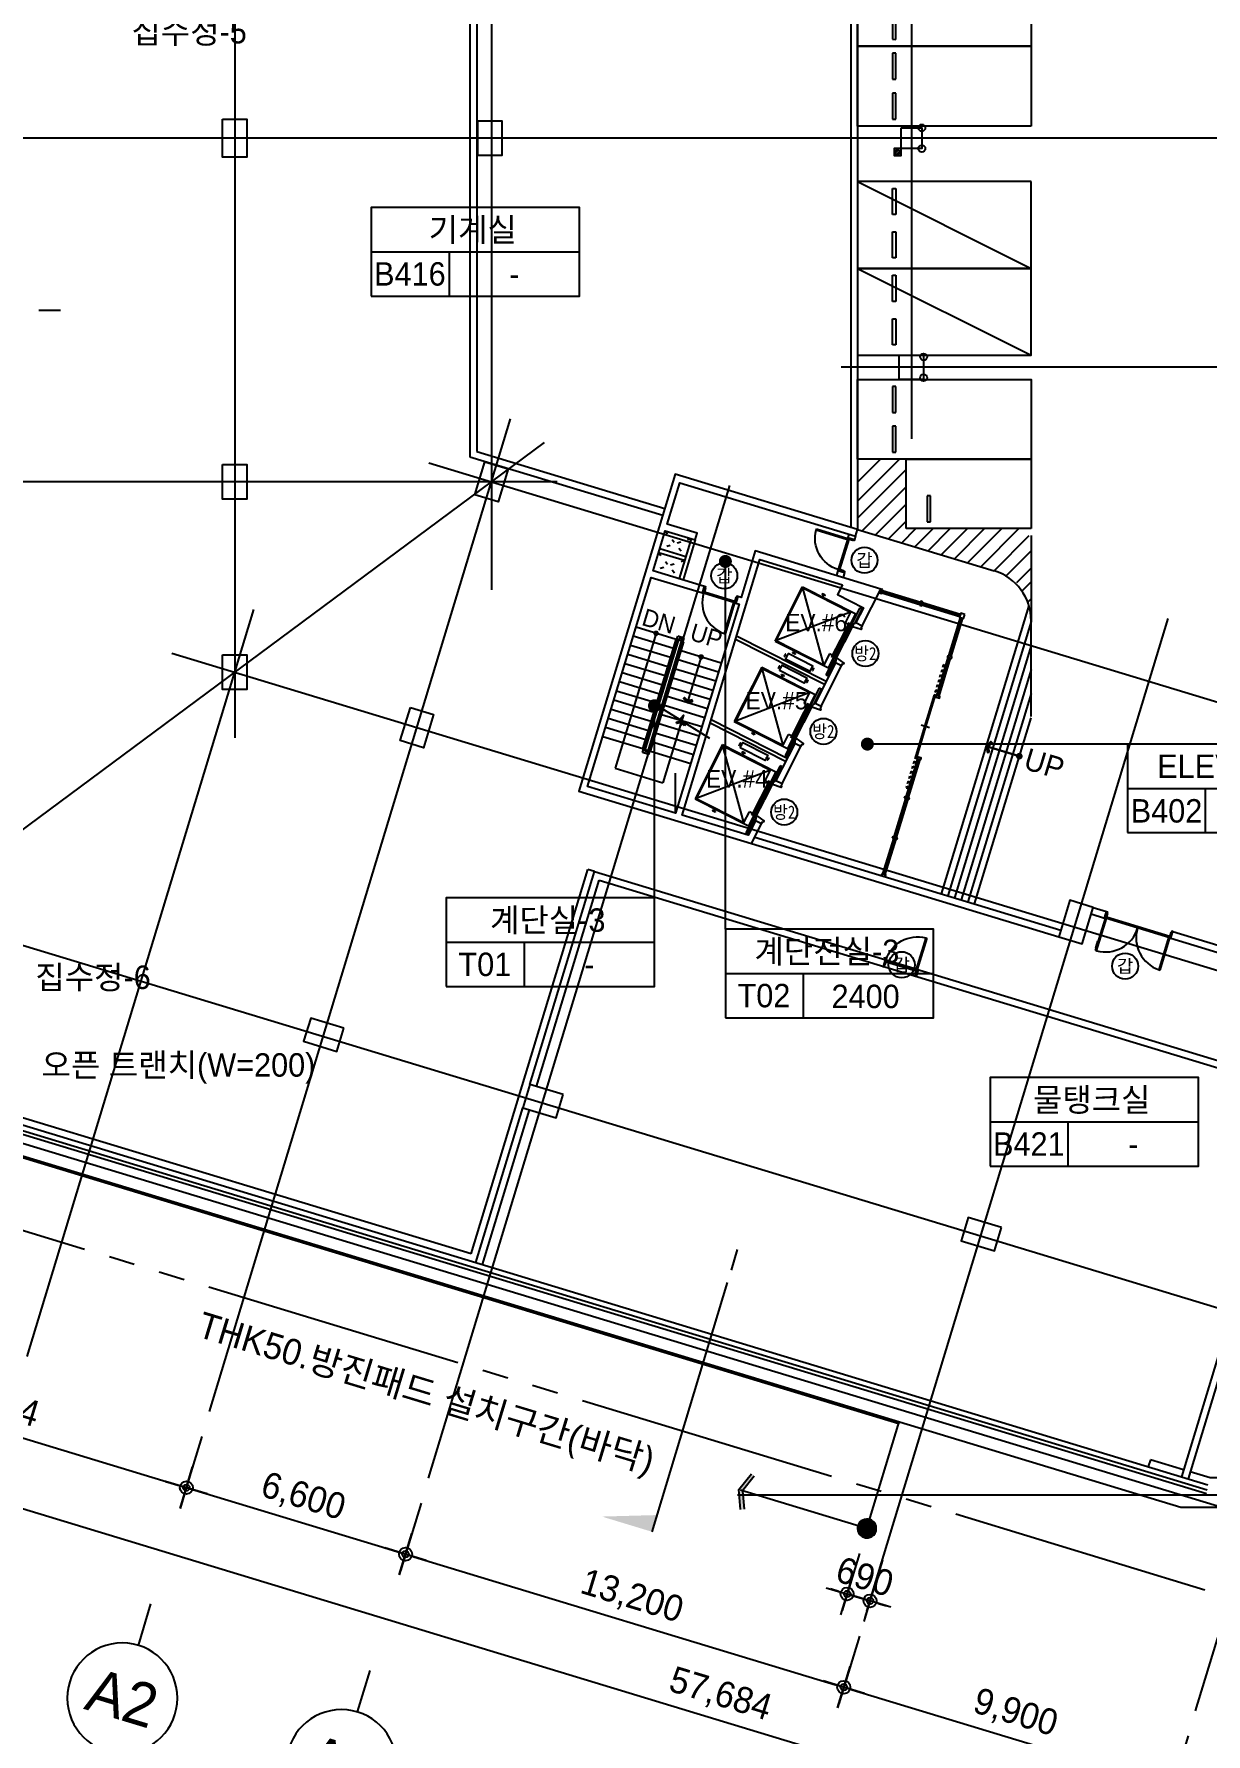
# Model space of a CAD drawing. Header units: metres. Extents: x 630750 to 860239, y 578133 to 726633.
# Drawn here: x 683019 to 716793, y 603428 to 652414 of the extents above; entities that cross this region are included whole.
import ezdxf
from ezdxf.enums import TextEntityAlignment as Align

# ---------------------------------------------------------------- set-up
doc = ezdxf.new("R2010")
doc.units = ezdxf.units.M
doc.header["$LTSCALE"] = 300
for name, pattern in [('H2', [0.5, 0.25, -0.25]), ('HIDDEN', [2, 1, -1]), ('HIDDEN-1', [1.4, 0.35, -0.7, 0.35]), ('SITE$0$ACAD$0$DASHED', [19.05, 12.7, -6.35]), ('SITE$0$PROPERTY', [37.5, 25, -2.5, 2.5, -2.5, 2.5, -2.5])]:
    doc.linetypes.add(name, pattern=pattern)
doc.layers.get('Defpoints').update_dxf_attribs({"color": 8})
for name, color, linetype in [('A-CEN-1', 1, 'Continuous'), ('A-CON', 2, 'Continuous'), ('A-DIM', 7, 'Continuous'), ('A-DOR', 4, 'Continuous'), ('A-ELE-4', 4, 'Continuous'), ('A-ELE-7', 7, 'Continuous'), ('A-ELE-9', 9, 'Continuous'), ('A-ELEV-FIXT', 5, 'Continuous'), ('A-ETC-1', 7, 'Continuous'), ('A-GRID-DIMS', 14, 'Continuous'), ('A-HAT-1', 9, 'Continuous'), ('A-HAT-2', 8, 'Continuous'), ('A-ROM', 7, 'Continuous'), ('A-STAIR', 4, 'Continuous'), ('A-SYM1', 7, 'Continuous'), ('A-TRENCH', 4, 'Continuous'), ('A-TXT', 3, 'Continuous'), ('A-TXT-S', 3, 'Continuous'), ('A-WAL-BLK', 3, 'Continuous'), ('A-WAL-DW', 7, 'Continuous'), ('A-WALL-CONC', 2, 'Continuous'), ('A-WIN-GLASS', 4, 'Continuous'), ('A-코너가드', 7, 'Continuous'), ('DIM', 7, 'Continuous'), ('DOR', 4, 'Continuous'), ('PAK', 8, 'Continuous'), ('PARK-SOL', 251, 'Continuous'), ('SITE$0$C-PROP', 72, 'SITE$0$ACAD$0$DASHED'), ('SYM', 7, 'Continuous'), ('블럭', 7, 'Continuous'), ('주차장배수', 3, 'Continuous')]:
    doc.layers.add(name, color=color, linetype=linetype)
doc.styles.add('TEXT', font='')
doc.styles.add('TEXT(돋음)', font='')
doc.styles.add('돋움', font='')
doc.styles.get('TEXT').set_extended_font_data('DotumChe')
doc.styles.get('TEXT(돋음)').set_extended_font_data('Dotum')
doc.styles.get('돋움').set_extended_font_data('Dotum')
doc.dimstyles.new('DIM250', dxfattribs={"dimscale": 250, "dimtxt": 3, "dimasz": 1, "dimexe": 2, "dimexo": 3, "dimgap": 1, "dimtad": 1, "dimdec": 0, "dimzin": 0, "dimdsep": 46, "dimlunit": 6, "dimtxsty": 'TEXT(돋음)', "dimblk": 'Z_DOT', "dimcen": 2.5, "dimdle": 2, "dimclrd": 256, "dimclre": 256, "dimclrt": 3, "dimadec": 0, "dimazin": 0, "dimtfac": 1, "dimtdec": 0, "dimtix": 1, "dimtmove": 2, "dimatfit": 3, "dimldrblk": 'Z_DOT', "dimfxl": 1, "dimtolj": 1, "dimtzin": 0, "dimarcsym": 0})

# ---------------------------------------------------------------- blocks, each defined once
blk = doc.blocks.new('351')
at = {"ltscale": 5}
for points in [[(1383106, 4240352), (1378268, 4241613), (1378848, 4243839), (1383686, 4242578), (1383106, 4240352)], [(1379765, 4243393), (1379576, 4242667)], [(1379673, 4242642), (1379862, 4243368)], [(1379862, 4243368), (1379765, 4243393)], [(1379862, 4243368), (1379765, 4243393)], [(1379576, 4242667), (1379673, 4242642)], [(1379475, 4242280), (1379286, 4241555)], [(1379383, 4241529), (1379572, 4242255)], [(1379572, 4242255), (1379475, 4242280)], [(1379286, 4241555), (1379383, 4241529)]]:
    blk.add_lwpolyline(points, dxfattribs=at)
for points in [[(1379765, 4243393), (1379576, 4242667)], [(1379673, 4242642), (1379862, 4243368)], [(1379576, 4242667), (1379673, 4242642)], [(1379475, 4242280), (1379286, 4241555)], [(1379383, 4241529), (1379572, 4242255)], [(1379572, 4242255), (1379475, 4242280)], [(1379286, 4241555), (1379383, 4241529)]]:
    blk.add_lwpolyline(points)
blk = doc.blocks.new('sym-rom')
at = {"color": 0, "linetype": 'ByBlock'}
for p, q in [((0, 5.1), (24, 5.1)), ((9, 0), (9, 5.1))]:
    blk.add_line(p, q, dxfattribs=at)
blk.add_lwpolyline([(0, 0), (24, 0), (24, 10.2), (0, 10.2)], close=True, dxfattribs=at)
blk = doc.blocks.new('D-10-18-A')
at = {"layer": 'A-DOR'}
for p, q in [((76691, 411255), (76691, 410315)), ((76721, 411255), (76691, 411255)), ((76721, 411255), (76721, 410315)), ((76691, 410315), (76721, 410315))]:
    blk.add_line(p, q, dxfattribs=at)
for points in [[(76661, 410315), (76661, 410115), (76691, 410115), (76691, 410160), (76706, 410160), (76706, 410270), (76691, 410270), (76691, 410315)], [(77661, 410315), (77661, 410115), (77631, 410115), (77631, 410160), (77616, 410160), (77616, 410270), (77631, 410270), (77631, 410315)]]:
    blk.add_lwpolyline(points, close=True, dxfattribs=at)
blk.add_arc((76691, 410315), 940, 0, 88.1729, dxfattribs=at)
at = {"layer": 'DOR', "color": 9}
for points in [[(76691, 410315), (77631, 410315)], [(77616, 410270), (76706, 410270)]]:
    blk.add_lwpolyline(points, dxfattribs=at)
blk = doc.blocks.new('park_small')
at = {"layer": 'PAK', "ltscale": 5}
for p, q in [((107431, -323693), (109347, -323120)), ((109347, -323120), (110378, -326569)), ((108462, -327142), (107431, -323693)), ((110378, -326569), (108462, -327142))]:
    blk.add_line(p, q, dxfattribs=at)
at = {"layer": 'PAK'}
for points in [[(108513, -323996), (107794, -324211)], [(107794, -324211), (107823, -324307)], [(107823, -324307), (108541, -324092)], [(108541, -324092), (108513, -323996)]]:
    blk.add_lwpolyline(points, dxfattribs=at)
at = {"layer": 'PAK', "ltscale": 5}
for points in [[(108513, -323996), (107794, -324211)], [(107794, -324211), (107823, -324307)], [(107823, -324307), (108541, -324092)], [(108541, -324092), (108513, -323996)]]:
    blk.add_lwpolyline(points, dxfattribs=at)
blk = doc.blocks.new('d-10-20')
at = {"layer": 'A-DOR'}
for p, q in [((72141, 450758), (72141, 449818)), ((72171, 450758), (72141, 450758)), ((72171, 450758), (72171, 449818)), ((72141, 449818), (72171, 449818))]:
    blk.add_line(p, q, dxfattribs=at)
for points in [[(72111, 449818), (72111, 449618), (72141, 449618), (72141, 449663), (72156, 449663), (72156, 449773), (72141, 449773), (72141, 449818)], [(73111, 449818), (73111, 449618), (73081, 449618), (73081, 449663), (73066, 449663), (73066, 449773), (73081, 449773), (73081, 449818)]]:
    blk.add_lwpolyline(points, close=True, dxfattribs=at)
blk.add_arc((72141, 449818), 940, 0, 88.1729, dxfattribs=at)
at = {"layer": 'DOR', "color": 9}
for points in [[(72141, 449818), (73081, 449818)], [(73066, 449773), (72156, 449773)]]:
    blk.add_lwpolyline(points, dxfattribs=at)
blk = doc.blocks.new('elev')
at = {"layer": 'A-ELEV-FIXT'}
for p, q in [((1329627, 417865), (1330136, 419540)), ((1329659, 417882), (1330152, 419509)), ((1330136, 419540), (1331783, 419040)), ((1330152, 419509), (1331626, 419062)), ((1330733, 419433), (1330735, 419439)), ((1330766, 419418), (1330734, 419430)), ((1330820, 419413), (1330735, 419439)), ((1330752, 419370), (1330761, 419400)), ((1330752, 419369), (1330752, 419370)), ((1330766, 419365), (1330752, 419369)), ((1330761, 419400), (1330765, 419402)), ((1330765, 419402), (1330768, 419414)), ((1330766, 419418), (1330768, 419414)), ((1330766, 419365), (1330767, 419365)), ((1330767, 419365), (1330776, 419395)), ((1330774, 419399), (1330778, 419411)), ((1330776, 419395), (1330774, 419399)), ((1330782, 419413), (1330778, 419411)), ((1330815, 419406), (1330782, 419413)), ((1330818, 419408), (1330820, 419413)), ((1331243, 417156), (1331873, 419232)), ((1331275, 417366), (1331783, 419040)), ((1331626, 419062), (1331524, 418727)), ((1331931, 419215), (1331787, 418741)), ((1331931, 419215), (1331873, 419232)), ((1331478, 418219), (1331635, 418736)), ((1331508, 418210), (1331665, 418727)), ((1331617, 418699), (1331524, 418727)), ((1331722, 418710), (1331565, 418193)), ((1331760, 418698), (1331603, 418181)), ((1331617, 418699), (1331635, 418758)), ((1331665, 418727), (1331635, 418736)), ((1331722, 418710), (1331760, 418698)), ((1329627, 417865), (1331275, 417366)), ((1329659, 417882), (1331132, 417435)), ((1331321, 417702), (1331478, 418218)), ((1331351, 417693), (1331508, 418209)), ((1331408, 417676), (1331565, 418192)), ((1331446, 417664), (1331603, 418180)), ((1331565, 418193), (1331603, 418181)), ((1331565, 418192), (1331603, 418180)), ((1329968, 417482), (1329974, 417503)), ((1329971, 417481), (1329977, 417502)), ((1329976, 417473), (1329972, 417475)), ((1329977, 417477), (1329973, 417478)), ((1329976, 417473), (1329977, 417477)), ((1329981, 417524), (1329987, 417545)), ((1330025, 417491), (1329981, 417504)), ((1330026, 417494), (1329982, 417507)), ((1329984, 417524), (1329990, 417544)), ((1330028, 417503), (1329985, 417517)), ((1330029, 417507), (1329986, 417520)), ((1329997, 417545), (1329994, 417546)), ((1329998, 417548), (1329995, 417549)), ((1329997, 417545), (1329998, 417548)), ((1330183, 417622), (1330182, 417617)), ((1330267, 417591), (1330182, 417617)), ((1330220, 417617), (1330186, 417624)), ((1330220, 417617), (1330224, 417619)), ((1330227, 417631), (1330224, 417619)), ((1330227, 417631), (1330224, 417619)), ((1330234, 417665), (1330225, 417635)), ((1330234, 417665), (1330225, 417635)), ((1330225, 417635), (1330227, 417631)), ((1330225, 417635), (1330227, 417631)), ((1330237, 417628), (1330233, 417616)), ((1330237, 417628), (1330233, 417616)), ((1330235, 417612), (1330233, 417616)), ((1330236, 417665), (1330234, 417665)), ((1330236, 417665), (1330234, 417665)), ((1330267, 417599), (1330235, 417612)), ((1330236, 417665), (1330249, 417661)), ((1330249, 417661), (1330236, 417665)), ((1330241, 417630), (1330237, 417628)), ((1330241, 417630), (1330237, 417628)), ((1330250, 417660), (1330241, 417630)), ((1330250, 417660), (1330241, 417630)), ((1330249, 417661), (1330250, 417660)), ((1330249, 417661), (1330250, 417660)), ((1330268, 417596), (1330267, 417591)), ((1331234, 417770), (1331132, 417435)), ((1331327, 417742), (1331234, 417770)), ((1331300, 417138), (1331445, 417613)), ((1331327, 417742), (1331309, 417683)), ((1331351, 417693), (1331321, 417702)), ((1331408, 417676), (1331446, 417664)), ((1330806, 417254), (1330849, 417241)), ((1330807, 417257), (1330850, 417244)), ((1330810, 417266), (1330853, 417253)), ((1330811, 417269), (1330854, 417256)), ((1330838, 417217), (1330839, 417220)), ((1330838, 417217), (1330842, 417216)), ((1330839, 417220), (1330843, 417219)), ((1330845, 417216), (1330851, 417237)), ((1330848, 417215), (1330855, 417236)), ((1330858, 417258), (1330864, 417279)), ((1330859, 417284), (1330860, 417287)), ((1330859, 417284), (1330862, 417283)), ((1330860, 417287), (1330863, 417286)), ((1330861, 417257), (1330867, 417278)), ((1331300, 417138), (1331243, 417156))]:
    blk.add_line(p, q, dxfattribs=at)
at = {"layer": 'A-ELEV-FIXT', "color": 8}
for p, q in [((1331132, 417435), (1330152, 419509)), ((1331626, 419062), (1329659, 417882))]:
    blk.add_line(p, q, dxfattribs=at)
at = {"layer": 'A-ELEV-FIXT'}
blk.add_lwpolyline([(1330060, 417578), (1330010, 417415), (1330776, 417183), (1330825, 417345)], close=True, dxfattribs=at)
for centre, radius, start, end in [((1329974, 417481), 6.2, 163.12, 253.12), ((1329974, 417481), 3, 163.12, 253.12), ((1329980, 417501), 6.2, 73.12, 163.12), ((1329980, 417501), 3, 73.12, 163.12), ((1329987, 417523), 6.2, 163.12, 253.12), ((1329987, 417523), 3, 163.12, 253.12), ((1329993, 417543), 6.2, 73.12, 163.12), ((1329993, 417543), 3, 73.12, 163.12), ((1330027, 417499), 8.2, 253.12, 73.12), ((1330027, 417499), 5, 253.12, 73.12), ((1330186, 417622), 2.5, 76.5293, 163.12), ((1330266, 417597), 2.5, 343.12, 69.7107), ((1330808, 417262), 8.2, 73.12, 253.12), ((1330808, 417262), 5, 73.12, 253.12), ((1330844, 417222), 6.2, 253.12, 343.12), ((1330844, 417222), 3, 253.12, 343.12), ((1330849, 417238), 3, 343.12, 73.12), ((1330849, 417238), 6.2, 343.12, 73.12), ((1330855, 417259), 6.2, 253.12, 343.12), ((1330855, 417259), 3, 253.12, 343.12), ((1330861, 417280), 3, 343.12, 73.12), ((1330861, 417280), 6.2, 343.12, 73.12)]:
    blk.add_arc(centre, radius, start, end, dxfattribs=at)
at = {"layer": 'A-ELEV-FIXT', "extrusion": (0, 0, -1)}
for centre, major_axis, start_param, end_param in [((1330735, 419433), (-1.18, 2.2), 3.986495, 5.497787), ((1330816, 419408), (-2.2, -1.18), 3.926991, 5.438283)]:
    blk.add_ellipse(centre, major_axis=major_axis, ratio=1, start_param=start_param, end_param=end_param, dxfattribs=at)
blk = doc.blocks.new('D-20-18')
at = {"layer": 'A-DOR'}
for p, q in [((101030, 392442), (101999, 392442)), ((101030, 392412), (101030, 392442)), ((101030, 392412), (101999, 392412)), ((101999, 392412), (101999, 392442)), ((101030, 390532), (101999, 390532)), ((101030, 390532), (101030, 390502)), ((101030, 390502), (101999, 390502)), ((101999, 390502), (101999, 390532))]:
    blk.add_line(p, q, dxfattribs=at)
for points in [[(101999, 392472), (102199, 392472), (102199, 392442), (102154, 392442), (102154, 392427), (102044, 392427), (102044, 392442), (101999, 392442)], [(101999, 390472), (102199, 390472), (102199, 390502), (102154, 390502), (102154, 390517), (102044, 390517), (102044, 390502), (101999, 390502)]]:
    blk.add_lwpolyline(points, close=True, dxfattribs=at)
for centre, start, end in [((101999, 392442), 181.7706, 270), ((101999, 390502), 90, 178.2294)]:
    blk.add_arc(centre, 970, start, end, dxfattribs=at)
blk = doc.blocks.new('*U29')
blk.add_line((0, 5), (0, 0))
blk.add_circle((0, 11.35), 6.35)
at = {"color": 3, "style": '돋움'}
blk.add_attdef('NO', text='', height=5, dxfattribs=at).set_placement((0, 11.35), align=Align.MIDDLE_CENTER)
blk = doc.blocks.new('Z_DOT')
at = {"layer": 'DIM', "color": 7}
for p, q in [((0, -2.5), (0, 2.5)), ((-2.5, 0), (2.5, 0))]:
    blk.add_line(p, q, dxfattribs=at)
for radius in [0.75, 0.375]:
    blk.add_circle((0, 0), radius, dxfattribs=at)
blk = doc.blocks.new('*D43')
at = {"layer": 'A-DIM', "lineweight": -2, "transparency": 16777216}
for p, q in [((676005, 615595), (675413, 613644)), ((675798, 614050), (687170, 610599)), ((687856, 611999), (687264, 610048))]:
    blk.add_line(p, q, dxfattribs=at)
at = {"layer": 'Defpoints', "color": 0, "transparency": 16777216}
for p in [(676223, 616313), (688074, 612717), (687409, 610526)]:
    blk.add_point(p, dxfattribs=at)
at = {"layer": 'A-DIM', "lineweight": -2, "transparency": 16777216, "xscale": 250, "yscale": 250, "zscale": 250}
for p, rotation in [((675559, 614122), 163.1200077043566), ((687409, 610526), 343.1200077043566)]:
    blk.add_blockref('Z_DOT', p, dxfattribs=dict(at, rotation=rotation))
at = {"layer": 'A-DIM', "color": 3, "transparency": 16777216, "insert": (681687, 612992), "char_height": 750, "attachment_point": 5, "rotation": 343.12, "style": 'TEXT(돋음)'}
blk.add_mtext('\\A1;12,384', dxfattribs=at)
blk = doc.blocks.new('*D44')
at = {"layer": 'A-DIM', "lineweight": -2, "transparency": 16777216}
for p, q in [((687856, 611999), (687264, 610048)), ((687649, 610454), (693486, 608682)), ((694172, 610082), (693580, 608131))]:
    blk.add_line(p, q, dxfattribs=at)
at = {"layer": 'Defpoints', "color": 0, "transparency": 16777216}
for p in [(688074, 612717), (694390, 610800), (693725, 608610)]:
    blk.add_point(p, dxfattribs=at)
at = {"layer": 'A-DIM', "lineweight": -2, "transparency": 16777216, "xscale": 250, "yscale": 250, "zscale": 250}
for p, rotation in [((687409, 610526), 163.1199999999976), ((693725, 608610), 343.1199999999977)]:
    blk.add_blockref('Z_DOT', p, dxfattribs=dict(at, rotation=rotation))
at = {"layer": 'A-DIM', "color": 3, "transparency": 16777216, "insert": (690770, 610236), "char_height": 750, "attachment_point": 5, "rotation": 343.12, "style": 'TEXT(돋음)'}
blk.add_mtext('\\A1;6,600', dxfattribs=at)
blk = doc.blocks.new('*D45')
at = {"layer": 'A-DIM', "lineweight": -2, "transparency": 16777216}
for p, q in [((694172, 610082), (693580, 608131)), ((693964, 608537), (706117, 604849)), ((706803, 606250), (706211, 604298))]:
    blk.add_line(p, q, dxfattribs=at)
at = {"layer": 'Defpoints', "color": 0, "transparency": 16777216}
for p in [(694390, 610800), (707021, 606967), (706356, 604777)]:
    blk.add_point(p, dxfattribs=at)
at = {"layer": 'A-DIM', "lineweight": -2, "transparency": 16777216, "xscale": 250, "yscale": 250, "zscale": 250}
for p, rotation in [((693725, 608610), 163.1199999951543), ((706356, 604777), 343.1199999951543)]:
    blk.add_blockref('Z_DOT', p, dxfattribs=dict(at, rotation=rotation))
at = {"layer": 'A-DIM', "color": 3, "transparency": 16777216, "insert": (700243, 607361), "char_height": 750, "attachment_point": 5, "rotation": 343.12, "style": 'TEXT(돋음)'}
blk.add_mtext('\\A1;13,200', dxfattribs=at)
blk = doc.blocks.new('*D46')
at = {"layer": 'A-DIM', "lineweight": -2, "transparency": 16777216}
for p, q in [((706803, 606250), (706211, 604298)), ((706596, 604704), (715591, 601975)), ((716277, 603375), (715685, 601424))]:
    blk.add_line(p, q, dxfattribs=at)
at = {"layer": 'Defpoints', "color": 0, "transparency": 16777216}
for p in [(707021, 606967), (716494, 604093), (715830, 601902)]:
    blk.add_point(p, dxfattribs=at)
at = {"layer": 'A-DIM', "lineweight": -2, "transparency": 16777216, "xscale": 250, "yscale": 250, "zscale": 250}
for p, rotation in [((706356, 604777), 163.1199999951543), ((715830, 601902), 343.1199999951543)]:
    blk.add_blockref('Z_DOT', p, dxfattribs=dict(at, rotation=rotation))
at = {"layer": 'A-DIM', "color": 3, "transparency": 16777216, "insert": (711296, 604007), "char_height": 750, "attachment_point": 5, "rotation": 343.12, "style": 'TEXT(돋음)'}
blk.add_mtext('\\A1;9,900', dxfattribs=at)
blk = doc.blocks.new('*D48')
at = {"layer": 'A-DIM', "lineweight": -2, "transparency": 16777216}
for p, q in [((676005, 615595), (674845, 611770)), ((729950, 595571), (675229, 612176)), ((731205, 598845), (730044, 595020))]:
    blk.add_line(p, q, dxfattribs=at)
at = {"layer": 'Defpoints', "color": 0, "transparency": 16777216}
for p in [(676223, 616313), (674990, 612249), (731422, 599563)]:
    blk.add_point(p, dxfattribs=at)
at = {"layer": 'A-DIM', "lineweight": -2, "transparency": 16777216, "xscale": 250, "yscale": 250, "zscale": 250}
for p, rotation in [((674990, 612249), 163.1200016540704), ((730189, 595499), 343.1200016540703)]:
    blk.add_blockref('Z_DOT', p, dxfattribs=dict(at, rotation=rotation))
at = {"layer": 'A-DIM', "color": 3, "transparency": 16777216, "insert": (702792, 604541), "char_height": 750, "attachment_point": 5, "rotation": 343.12, "style": 'TEXT(돋음)'}
blk.add_mtext('\\A1;57,684', dxfattribs=at)
blk = doc.blocks.new('*D50')
at = {"layer": 'A-DIM', "lineweight": -2, "transparency": 16777216}
for p, q in [((716277, 603375), (715685, 601424)), ((716069, 601830), (725064, 599100)), ((725750, 600500), (725158, 598549))]:
    blk.add_line(p, q, dxfattribs=at)
at = {"layer": 'Defpoints', "color": 0, "transparency": 16777216}
for p in [(716494, 604093), (725968, 601218), (725303, 599028)]:
    blk.add_point(p, dxfattribs=at)
at = {"layer": 'A-DIM', "lineweight": -2, "transparency": 16777216, "xscale": 250, "yscale": 250, "zscale": 250}
for p, rotation in [((715830, 601902), 163.1199999951543), ((725303, 599028), 343.1199999951543)]:
    blk.add_blockref('Z_DOT', p, dxfattribs=dict(at, rotation=rotation))
at = {"layer": 'A-DIM', "color": 3, "transparency": 16777216, "insert": (720769, 601133), "char_height": 750, "attachment_point": 5, "rotation": 343.12, "style": 'TEXT(돋음)'}
blk.add_mtext('\\A1;9,900', dxfattribs=at)
blk = doc.blocks.new('*D51')
at = {"layer": 'A-DIM', "lineweight": -2, "transparency": 16777216}
for p, q in [((706805, 608633), (706305, 606985)), ((707466, 608433), (706965, 606784)), ((706211, 607536), (705972, 607608)), ((706450, 607463), (707111, 607263)), ((707350, 607190), (707589, 607118))]:
    blk.add_line(p, q, dxfattribs=at)
at = {"layer": 'Defpoints', "color": 0, "transparency": 16777216}
for p in [(707023, 609351), (707683, 609150), (707111, 607263)]:
    blk.add_point(p, dxfattribs=at)
at = {"layer": 'A-DIM', "lineweight": -2, "transparency": 16777216, "xscale": 250, "yscale": 250, "zscale": 250}
for p, rotation in [((706450, 607463), 343.1200000000032), ((707111, 607263), 163.1200000000032)]:
    blk.add_blockref('Z_DOT', p, dxfattribs=dict(at, rotation=rotation))
at = {"layer": 'A-DIM', "color": 3, "transparency": 16777216, "insert": (706962, 607961), "char_height": 750, "attachment_point": 5, "rotation": 343.12, "style": 'TEXT(돋음)'}
blk.add_mtext('\\A1;690', dxfattribs=at)
blk = doc.blocks.new('A$C5C412A49')
at = {"layer": 'SYM', "color": 2}
blk.add_line((0, 3400), (0, 3150), dxfattribs=at)
at = {"layer": 'SYM', "color": 3}
blk.add_line((0, 3000), (0, 0), dxfattribs=at)
blk.add_solid([(600, 0), (600, 0), (0, 200), (0, 0)], dxfattribs=at)
blk = doc.blocks.new('56')
at = {"ltscale": 5}
for points in [[(0, 5000), (0, 0), (2500, 0), (2500, 5000), (0, 5000)], [(200, 1100), (950, 1100)], [(200, 1000), (200, 1100)], [(950, 1000), (200, 1000)], [(950, 1100), (950, 1000)], [(1450, 1100), (2200, 1100)], [(1450, 1000), (1450, 1100)], [(2200, 1000), (1450, 1000)], [(2200, 1100), (2200, 1000)], [(2200, 1100), (2200, 1000)]]:
    blk.add_lwpolyline(points, dxfattribs=at)
for points in [[(200, 1000), (200, 1100)], [(200, 1100), (950, 1100)], [(950, 1000), (200, 1000)], [(950, 1100), (950, 1000)], [(1450, 1000), (1450, 1100)], [(1450, 1100), (2200, 1100)], [(2200, 1000), (1450, 1000)]]:
    blk.add_lwpolyline(points)
at = {"layer": 'PAK'}
blk.add_lwpolyline([(0, 0), (2500, 5000)], dxfattribs=at)

msp = doc.modelspace()

# ---------------------------------------------------------------- hatches: boundary and pattern name
at = {"layer": 'A-ETC-1'}
for points in [[(703690.8, 610926.1), (703775.1, 610858.6), (703438.6, 610438.3), (703484.8, 609901.9), (703377.2, 609892.6), (703327.3, 610472.1)], [(706905.9, 609594.1, 1), (707139.7, 609107.3, 1)], [(707255.2, 609488.1, -1), (706790.3, 609213.4, -1)]]:
    msp.add_hatch(color=256, dxfattribs=at).paths.add_polyline_path(points)
at = {"layer": 'A-SYM1'}
h = msp.add_hatch(color=7, dxfattribs=at)
edge = h.paths.add_edge_path()
edge.add_arc((700946.3, 635145.3), 80, 73.11994, 253.11994, ccw=False)
edge.add_arc((700946.3, 635145.3), 80, -106.88006, 73.11994, ccw=False)
h = msp.add_hatch(color=7, dxfattribs=at)
edge = h.paths.add_edge_path()
edge.add_arc((702244.4, 634464), 80, 73.11994, 253.11994, ccw=False)
edge.add_arc((702244.4, 634464), 80, -106.88006, 73.11994, ccw=False)
h = msp.add_hatch(color=7, dxfattribs=at)
edge = h.paths.add_edge_path()
edge.add_arc((702244.4, 634464), 80, 73.11994, 253.11994, ccw=False)
edge.add_arc((702244.4, 634464), 80, -106.88006, 73.11994, ccw=False)
for points in [[(701999.9, 633184.3), (701989.9, 633227.6), (701860, 633197.3), (701768.9, 633294.7), (701736.4, 633264.3), (701845.1, 633148.2)], [(701999.9, 633184.3), (701989.9, 633227.6), (701860, 633197.4), (701768.9, 633294.7), (701736.4, 633264.3), (701845.1, 633148.2)], [(701794.1, 632505.9), (701761.6, 632475.5), (701670.5, 632572.8), (701540.6, 632542.6), (701530.6, 632585.9), (701685.4, 632621.9)], [(710500.1, 631707.8), (710552.1, 631719.9), (710515.8, 631875.7), (710632.6, 631985.1), (710596.1, 632024), (710456.8, 631893.6)]]:
    msp.add_hatch(color=7, dxfattribs=at).paths.add_polyline_path(points)
h = msp.add_hatch(color=7, dxfattribs=at)
edge = h.paths.add_edge_path()
edge.add_arc((711413.8, 631603.2), 96, 433.12, 613.12)
edge.add_arc((711413.8, 631603.2), 96, 613.12, 793.12)

# ---------------------------------------------------------------- linework, layer by layer
msp.add_line((701509.4, 629958.3), (701509.4, 631117.5))
at = {"layer": 'A-CEN-1', "linetype": 'Continuous'}
for p, q in [((688804.4, 708258.8), (688804.4, 632129.2)), ((696204.4, 708258.8), (696204.4, 636401.3)), ((708304.4, 708258.8), (708304.4, 640745.8)), ((796986.4, 649410.2), (657202.6, 649410.2)), ((796986.4, 642810.2), (706281.8, 642810.2)), ((688074.1, 612716.6), (696754.2, 641322)), ((697725.2, 640638), (677983.6, 625998)), ((694392.6, 640060), (743469.3, 625168.1)), ((698097.7, 639510.2), (657202.6, 639510.2)), ((694389.7, 610800.2), (703069.8, 639405.6)), ((682822.8, 614310.1), (689354.2, 635834.3)), ((707021, 606967.3), (715701.1, 635572.7)), ((686992.6, 634572.3), (741570.8, 618011)), ((708825.3, 632420), (708584.4, 632493.1)), ((716494.5, 604092.7), (725174.5, 632698.1)), ((673280.2, 629014.5), (738620.1, 609187.6)), ((671694.8, 623789.7), (737034.7, 603962.8)), ((796986.4, 610310.2), (703295.7, 610310.2))]:
    msp.add_line(p, q, dxfattribs=at)
at = {"layer": 'A-CON'}
for points in [[(688454.4, 649960.2), (689154.4, 649960.2), (689154.4, 648860.2), (688454.4, 648860.2)], [(695804.4, 649910.2), (696504.4, 649910.2), (696504.4, 648910.2), (695804.4, 648910.2)], [(708004.4, 649710.2), (708604.4, 649710.2), (708604.4, 649110.2), (708004.4, 649110.2)], [(707954.4, 643160.2), (708654.4, 643160.2), (708654.4, 642460.2), (707954.4, 642460.2)], [(688454.4, 640010.2), (689154.4, 640010.2), (689154.4, 639010.2), (688454.4, 639010.2)], [(696014.7, 640090.3), (696684.5, 639887.1), (696394.1, 638930.1), (695724.3, 639133.4)], [(688454.4, 634522.5), (689154.4, 634522.5), (689154.4, 633522.5), (688454.4, 633522.5)], [(693865.9, 633009.1), (694535.8, 632805.9), (694245.4, 631849), (693575.6, 632052.2)], [(713540.8, 627248), (712870.9, 627451.2), (712551.5, 626398.6), (713221.4, 626195.4)], [(691949.9, 623767.3), (690993, 624057.7), (690789.7, 623387.8), (691746.6, 623097.5)], [(698265.5, 621850.9), (697308.6, 622141.3), (697105.4, 621471.4), (698062.3, 621181)], [(710896.8, 618018), (709939.9, 618308.4), (709736.6, 617638.6), (710693.5, 617348.2)]]:
    msp.add_lwpolyline(points, close=True, dxfattribs=at)
at = {"layer": 'A-DIM', "color": 6, "linetype": 'HIDDEN', "const_width": 50}
msp.add_lwpolyline([(707954.4, 697285.2), (680929.4, 697285.2), (680929.4, 664935.2), (679129.4, 664935.2), (679129.4, 637435.2), (674129.4, 637435.2), (674129.4, 628364.9), (679129.4, 626847.7), (679129.4, 621141.5), (707947.1, 612397)], dxfattribs=at)
msp.add_lwpolyline([(707954.4, 697285.2), (680929.4, 697285.2), (680929.4, 664935.2), (679129.4, 664935.2), (679129.4, 637435.2), (674129.4, 637435.2), (674129.4, 628364.9), (679129.4, 626847.7), (679129.4, 621141.5), (707947.1, 612397)], dxfattribs=at)
at = {"layer": 'A-ELE-4'}
for points in [[(706845.3, 635290.7), (706871.9, 635277.2), (706858.3, 635250.4), (706605.9, 635333.6), (706637.6, 635396.2)], [(706329.8, 634273.9), (706356.4, 634260.4), (706370, 634287.1), (706153.7, 634441.7), (706121.9, 634379.1)], [(705669.6, 632971.7), (705696.2, 632958.2), (705682.7, 632931.4), (705430.2, 633014.6), (705461.9, 633077.2)], [(705154.1, 631954.9), (705180.7, 631941.4), (705194.3, 631968.1), (704978, 632122.7), (704946.3, 632060.1)], [(704539.2, 630741.9), (704565.7, 630728.4), (704552.2, 630701.6), (704299.7, 630784.8), (704331.4, 630847.4)], [(704023.7, 629725.1), (704050.2, 629711.6), (704063.8, 629738.3), (703847.5, 629892.9), (703815.8, 629830.3)]]:
    msp.add_lwpolyline(points, dxfattribs=at)
at = {"layer": 'A-ELE-7'}
for p, q in [((706637.6, 635396.2), (706703.1, 635452.4)), ((706881.5, 635362), (706845.4, 635290.8)), ((706121.9, 634379.1), (706115.3, 634292.9)), ((706293.7, 634202.5), (706329.8, 634273.7)), ((705461.9, 633077.2), (705527.4, 633133.4)), ((705705.8, 633043), (705669.7, 632971.8)), ((704946.3, 632060.1), (704939.6, 631973.9)), ((705118, 631883.5), (705154.1, 631954.7)), ((711413.7, 631603.2), (710456.8, 631893.6)), ((704331.4, 630847.4), (704397, 630903.6)), ((704575.3, 630813.2), (704539.2, 630742)), ((703815.8, 629830.3), (703809.1, 629744.1)), ((703987.5, 629653.7), (704023.6, 629724.9))]:
    msp.add_line(p, q, dxfattribs=at)
at = {"layer": 'A-ELE-9'}
for p, q in [((706754.4, 638137.7), (710690, 636943.5)), ((711687.8, 635950.2), (709164.7, 627635.3)), ((705798.7, 633668.6), (703238.2, 634966.8)), ((705844, 633757.8), (703267.7, 635063.9)), ((704675.1, 631452.2), (702505.5, 632552.1)), ((704720.3, 631541.4), (702534.9, 632649.3))]:
    msp.add_line(p, q, dxfattribs=at)
msp.add_arc((710254.4, 635508.1), 1500, 0.00001, 73.12, dxfattribs=at)
at = {"layer": 'A-ETC-1'}
for p, q in [((707022.8, 609350.7), (707954.4, 612420.9)), ((703327.3, 610472.1), (703690.8, 610926.1)), ((703775.1, 610858.6), (703438.6, 610438.3)), ((703377.2, 609892.6), (703327.3, 610472.1)), ((707022.8, 609350.7), (703383, 610455.2)), ((703438.6, 610438.3), (703484.8, 609901.9))]:
    msp.add_line(p, q, dxfattribs=at)
for start, end in [(25.65473, 205.65473), (120.58527, 300.58527), (205.65473, 25.65473), (300.58527, 120.58527)]:
    msp.add_arc((707022.8, 609350.7), 270, start, end, dxfattribs=at)
at = {"layer": 'A-HAT-1', "color": 8, "linetype": 'HIDDEN-1'}
for p, q in [((701955.8, 637869.5), (701052.6, 637579.3)), ((701209.4, 638096), (701799, 637352.8)), ((701017.7, 637464.4), (701607.3, 636721.2)), ((701764.1, 637238), (700860.9, 636947.7))]:
    msp.add_line(p, q, dxfattribs=at)
at = {"layer": 'A-HAT-2'}
for p, q in [((711754.4, 637960.2), (711754.4, 635478.6)), ((711754.4, 635481), (709356.1, 627577.3)), ((711754.4, 632747.2), (711754.4, 635508.1)), ((711754.4, 634792.2), (709547.5, 627519.2)), ((711754.4, 634103.4), (709738.9, 627461.1)), ((711754.4, 633414.6), (709930.2, 627403)), ((710121.6, 627345), (711750.3, 632712.4))]:
    msp.add_line(p, q, dxfattribs=at)
at = {"layer": 'A-HAT-2', "color": 252}
for p in [(679104.4, 621122.9), (707954.4, 612420.9)]:
    msp.add_line(p, (707939.9, 612373), dxfattribs=at)
at = {"layer": 'A-ROM', "color": 7}
for p, q in [((702942.5, 626617.6), (702942.5, 637215.3)), ((700899.5, 627517.9), (700899.5, 633057.6)), ((714530.3, 631951.9), (707035.4, 631951.9))]:
    msp.add_line(p, q, dxfattribs=at)
at = {"layer": 'A-ROM', "color": 7, "const_width": 187.5}
for points in [[(703036.2, 637215.3, -1), (702848.7, 637215.3, -1)], [(700993.3, 633057.6, -1), (700805.8, 633057.6, -1)], [(707035.4, 632045.6, -1), (707035.4, 631858.1, -1)]]:
    msp.add_lwpolyline(points, format="xyb", close=True, dxfattribs=at)
at = {"layer": 'A-STAIR'}
for p, q in [((701445.3, 634706.5), (700287.5, 635057.8)), ((701525.2, 634969.6), (700367.3, 635321)), ((700557.1, 631710.3), (701573.4, 635059.5)), ((700567, 631811.8), (701525.2, 634969.6)), ((700619.4, 631743.6), (701606.7, 634997.1)), ((700705.6, 631717.5), (701692.8, 634971)), ((700738.9, 631655.1), (701755.2, 635004.3)), ((700787.1, 631745), (701745.3, 634902.8)), ((701525.2, 634969.6), (701544.3, 634963.8)), ((701755.2, 635004.3), (701573.4, 635059.5)), ((701678.3, 634923.2), (701592.2, 634949.3)), ((701692.8, 634971), (701606.7, 634997.1)), ((701745.3, 634902.8), (701726.1, 634908.6)), ((701285.6, 634180.2), (700127.8, 634531.5)), ((701365.5, 634443.3), (700207.6, 634794.7)), ((702743.4, 634025.2), (701585.6, 634376.5)), ((702823.3, 634288.3), (701665.4, 634639.7)), ((701125.9, 633653.9), (699968.1, 634005.2)), ((701205.8, 633917), (700047.9, 634268.4)), ((702663.6, 633762), (701505.7, 634113.4)), ((700966.2, 633127.5), (699808.4, 633478.9)), ((701046.1, 633390.7), (699888.2, 633742)), ((702503.9, 633235.7), (701346, 633587.1)), ((702583.7, 633498.9), (701425.9, 633850.2)), ((700806.5, 632601.2), (699648.7, 632952.6)), ((700886.4, 632864.4), (699728.5, 633215.7)), ((702344.2, 632709.4), (701186.3, 633060.8)), ((702424, 632972.6), (701266.2, 633323.9)), ((700646.8, 632074.9), (699489, 632426.3)), ((700726.7, 632338.1), (699568.8, 632689.4)), ((702184.5, 632183.1), (701026.6, 632534.5)), ((702264.3, 632446.3), (701106.5, 632797.6)), ((700567, 631811.8), (699409.1, 632163.1)), ((700866.9, 632008.2), (702024.8, 631656.8)), ((700946.8, 632271.3), (702104.6, 631920)), ((700738.9, 631655.1), (700557.1, 631710.3)), ((700586.1, 631806), (700567, 631811.8)), ((700705.6, 631717.5), (700619.4, 631743.6)), ((700720.1, 631765.3), (700634, 631791.5)), ((700787.1, 631745), (700767.9, 631750.8)), ((700787.1, 631745), (701944.9, 631393.7))]:
    msp.add_line(p, q, dxfattribs=at)
at = {"layer": 'A-SYM1', "color": 7}
for p, q in [((700946.3, 635145.3), (699766.6, 631257.8)), ((702244.4, 634464), (701860, 633197.4)), ((702244.4, 634464), (701860, 633197.4)), ((701729, 632765.5), (701144.6, 630839.7)), ((710456.8, 631893.6), (711413.7, 631603.2)), ((699766.6, 631257.8), (701144.6, 630839.7))]:
    msp.add_line(p, q, dxfattribs=at)
at = {"layer": 'A-SYM1'}
msp.add_lwpolyline([(707954.4, 697260.2, 0, 250, 0), (707367.4, 697727.1, 0, 0, 0), (704208.3, 700260.2, 0, 0, 0), (677954.4, 700260.2, 0, 0, 0), (677954.4, 672527.8, 0, 0, 0), (676154.4, 672527.8, 0, 0, 0), (676154.4, 640410.2, 0, 0, 0), (671854.4, 640410.2, 0, 0, 0), (671854.4, 618916.5, 0, 0, 0), (701584.1, 609871.8, 0, 0, 0), (707257.1, 612144.7, 250, 0, 0), (707954.4, 612420.9, 0, 0, 0)], format="xyseb", dxfattribs=at)
at = {"layer": 'A-SYM1', "color": 7}
msp.add_lwpolyline([(700927.2, 633093.5), (701630, 632656.4), (701735.9, 632788.3), (701634.9, 632455.6), (701740.8, 632587.5), (702483, 632125.9)], dxfattribs=at)
for points in [[(701989.9, 633227.6), (701860, 633197.3), (701768.9, 633294.7), (701736.4, 633264.3), (701845.1, 633148.2), (701999.9, 633184.3)], [(701989.9, 633227.6), (701860, 633197.4), (701768.9, 633294.7), (701736.4, 633264.3), (701845.1, 633148.2), (701999.9, 633184.3)], [(701761.6, 632475.5), (701670.5, 632572.8), (701540.6, 632542.6), (701530.6, 632585.9), (701685.4, 632621.9), (701794.1, 632505.9)], [(710552.1, 631719.9), (710515.8, 631875.7), (710632.6, 631985.1), (710596.1, 632024), (710456.8, 631893.6), (710500.1, 631707.8)]]:
    msp.add_lwpolyline(points, close=True, dxfattribs=at)
at = {"layer": 'A-TRENCH'}
for p, q in [((695577.9, 655660.2), (695577.9, 640233.3)), ((695777.9, 655860.2), (695777.9, 640381.6)), ((695777.9, 640381.6), (701195.1, 638737.8)), ((695577.9, 640233.3), (701137.1, 638546.4)), ((695618.8, 617261.3), (698979.9, 628337.9)), ((699171.3, 628279.9), (698979.9, 628337.9)), ((695618.8, 617261.3), (680204.4, 621938.7))]:
    msp.add_line(p, q, dxfattribs=at)
for points in [[(716147.2, 611041.5), (715190.3, 611331.9)], [(734260.5, 610810.2), (716909.4, 610810.2), (716338.6, 610983.4)]]:
    msp.add_lwpolyline(points, dxfattribs=at)
at = {"layer": 'A-WAL-BLK'}
for p, q in [((706554.4, 654060.2), (706554.4, 638198.4)), ((706754.4, 654060.2), (706754.4, 638137.7)), ((706504.9, 638004.4), (706475.9, 637908.7)), ((706475.9, 637908.7), (706667.3, 637850.6)), ((706696.3, 637946.3), (706667.3, 637850.6)), ((706185.5, 636951.8), (706142, 636808.3)), ((706185.5, 636951.8), (706376.9, 636893.7)), ((706376.9, 636893.7), (706333.4, 636750.2)), ((703699.1, 629084.8), (712551.5, 626398.6)), ((703790.9, 629266), (712609.6, 626590)), ((697308.6, 622141.3), (699171.3, 628279.9)), ((697500, 622083.2), (699304.6, 628030.4)), ((699171.3, 628279.9), (719697.1, 622051.5)), ((699304.6, 628030.4), (719447.7, 621918.2)), ((713482.7, 627056.6), (713865.5, 626940.4)), ((713540.8, 627248), (713923.5, 627131.8)), ((715837.4, 626551.1), (722344.4, 624576.6)), ((713662.2, 626270.6), (713604.1, 626079.2)), ((715779.3, 626359.7), (722286.3, 624385.2)), ((679854.4, 621679.1), (716826.5, 610460.2)), ((680004.4, 621790.4), (716848.7, 610610.2)), ((719447.7, 621918.2), (716086.5, 610841.5)), ((719697.1, 622051.5), (716277.9, 610783.4)), ((695752.1, 617011.8), (697105.4, 621471.4)), ((695943.5, 616953.8), (697296.7, 621413.3)), ((715190.3, 611331.9), (715129.6, 611131.9))]:
    msp.add_line(p, q, dxfattribs=at)
at = {"layer": 'A-WAL-DW'}
for p, q in [((701955.8, 637869.5), (701607.3, 636721.2)), ((702070.6, 637834.7), (701722.2, 636686.4)), ((701764.1, 637238), (701017.7, 637464.4)), ((701799, 637352.8), (701052.6, 637579.3))]:
    msp.add_line(p, q, dxfattribs=at)
at = {"layer": 'A-WALL-CONC'}
for p, q in [((679154.4, 621160), (716063.5, 609960.2)), ((679754.4, 621605), (716811.7, 610360.2)), ((716063.5, 609960.2), (770854.4, 609960.2))]:
    msp.add_line(p, q, dxfattribs=at)
for points in [[(706320.4, 636545.1), (706175, 636258.3), (706920.2, 635880.6), (706703.1, 635452.4), (706881.5, 635362), (707418.4, 636420.9), (703803.3, 637517.9), (703396.8, 636178.2), (703301.1, 636207.3), (703243, 636015.9), (703338.7, 635986.8), (701509.4, 629958.3), (698973.6, 630727.8), (700802.9, 636756.3), (702286.1, 636306.3), (702344.2, 636497.6), (700860.9, 636947.7), (701209.4, 638096), (702070.6, 637834.7), (702128.7, 638026.1), (701267.5, 638287.4), (701630.4, 639483.5), (706696.3, 637946.3), (706754.4, 638137.7), (701497.1, 639733), (698724.1, 630594.5), (703699.1, 629084.8), (703987.5, 629653.7), (703809.1, 629744.1), (703596.6, 629324.9), (701700.8, 629900.2), (703936.6, 637268.5), (706320.4, 636545.1)], [(706293.7, 634202.5), (706115.3, 634292.9), (705527.4, 633133.4), (705705.8, 633043), (706293.7, 634202.5)]]:
    msp.add_lwpolyline(points, dxfattribs=at)
msp.add_lwpolyline([(705118, 631883.5), (704939.6, 631973.9), (704397, 630903.6), (704575.3, 630813.2), (705118, 631883.5)], close=True, dxfattribs=at)
at = {"layer": 'A-WIN-GLASS'}
for p, q in [((707456.9, 636334), (708557.4, 636000.1)), ((707463.9, 636357), (708564.4, 636023)), ((708605.2, 635985.6), (709705.7, 635651.6)), ((708612.2, 636008.5), (709712.7, 635674.6)), ((709403.8, 634491.3), (709737.7, 635591.8)), ((709426.7, 634484.3), (709760.6, 635584.8)), ((709055.3, 633343), (709389.2, 634443.5)), ((709078.3, 633336), (709412.2, 634436.5)), ((708503.6, 631524.9), (708169.7, 630424.4)), ((708526.6, 631517.9), (708192.7, 630417.5)), ((708155.2, 630376.6), (707821.2, 629276.1)), ((708178.1, 630369.6), (707844.2, 629269.2)), ((707806.7, 629228.3), (707496, 628204.4)), ((707829.7, 629221.3), (707519, 628197.4))]:
    msp.add_line(p, q, dxfattribs=at)
at = {"layer": 'A-WIN-GLASS', "color": 8}
for p, q in [((707470.6, 636379), (708571, 636045.1)), ((707450.3, 636312), (708550.7, 635978.1)), ((708598.6, 635963.5), (709699, 635629.6)), ((708618.9, 636030.5), (709719.3, 635696.6)), ((709381.7, 634498), (709715.7, 635598.4)), ((709448.7, 634477.7), (709782.7, 635578.1)), ((709033.3, 633349.7), (709367.2, 634450.1)), ((709100.3, 633329.4), (709434.2, 634429.8)), ((708481.6, 631531.6), (708147.7, 630431.1)), ((708548.6, 631511.2), (708214.7, 630410.8)), ((708133.2, 630383.3), (707799.2, 629282.8)), ((708200.1, 630362.9), (707866.2, 629262.5)), ((707784.7, 629235), (707474, 628211.1)), ((707851.7, 629214.6), (707541, 628190.7))]:
    msp.add_line(p, q, dxfattribs=at)
at = {"layer": 'A-WIN-GLASS'}
for points in [[(707477.8, 636402.9), (707430.1, 636417.4), (707375, 636308.7), (707443, 636288.1)], [(708543.4, 635954.1), (708591.3, 635939.6), (708626.1, 636054.5), (708578.3, 636069)], [(709841.4, 635685.7), (709726.6, 635720.5), (709691.7, 635605.7), (709806.6, 635570.9)], [(709357.8, 634505.3), (709343.3, 634457.4), (709458.1, 634422.6), (709472.7, 634470.4)], [(708961.5, 633371.5), (708685.7, 632462.4), (708724, 632450.8), (708999.8, 633359.9)], [(709009.4, 633357), (708994.9, 633309.1), (709109.7, 633274.3), (709124.2, 633322.1)], [(708685.7, 632462.4), (708409.8, 631553.3), (708448.1, 631541.7), (708724, 632450.8)], [(708472.2, 631586.7), (708457.7, 631538.8), (708572.5, 631504), (708587, 631551.8)], [(708109.2, 630390.5), (708123.8, 630438.4), (708238.6, 630403.5), (708224.1, 630355.7)], [(707760.8, 629242.2), (707775.3, 629290.1), (707890.1, 629255.2), (707875.6, 629207.4)], [(707450.1, 628218.3), (707435.6, 628170.5), (707550.4, 628135.6), (707564.9, 628183.5)]]:
    msp.add_lwpolyline(points, close=True, dxfattribs=at)
at = {"layer": 'A-WIN-GLASS', "color": 8, "linetype": 'H2'}
for points in [[(709222.9, 634232.7), (708947, 633323.6), (708985.3, 633312), (709261.1, 634221.1)], [(708424.4, 631601.2), (708148.5, 630692.1), (708186.8, 630680.5), (708462.6, 631589.6)]]:
    msp.add_lwpolyline(points, close=True, dxfattribs=at)
at = {"layer": 'A-코너가드'}
for centre in [(708604.4, 649710.2), (708604.4, 649110.2), (708654.4, 643110.2), (708654.4, 642510.2)]:
    msp.add_circle(centre, 100, dxfattribs=at)
at = {"layer": 'DOR', "color": 9}
for p, q in [((715750.6, 626368.4), (713894.2, 626931.7)), ((713921.6, 626970.4), (715749.3, 626415.8))]:
    msp.add_line(p, q, dxfattribs=at)
at = {"layer": 'PARK-SOL'}
for p, q in [((706754.4, 638955.2), (707959.4, 640160.2)), ((706754.4, 639500.2), (707414.4, 640160.2)), ((706754.4, 638460.2), (708154.4, 639860.2)), ((706886.7, 638097.6), (708154.4, 639365.3)), ((707266.4, 637982.3), (708154.4, 638870.3)), ((707646.2, 637867.1), (708154.4, 638375.3)), ((708025.9, 637751.9), (708434.3, 638160.2)), ((708405.7, 637636.6), (708929.3, 638160.2)), ((708785.4, 637521.4), (709424.2, 638160.2)), ((709165.2, 637406.2), (709919.2, 638160.2)), ((709544.9, 637290.9), (710414.2, 638160.2)), ((709924.7, 637175.7), (710909.2, 638160.2)), ((710304.4, 637060.5), (711404.1, 638160.2)), ((710684.1, 636945.3), (711699.1, 637960.2)), ((709165.2, 637406.2), (709276.9, 637517.9)), ((711043.8, 636810), (711754.4, 637520.5)), ((711338.6, 636609.8), (711754.4, 637025.6)), ((711474.4, 636350.5), (711754.4, 636630.6)), ((711649, 636030.2), (711754.4, 636135.6))]:
    msp.add_line(p, q, dxfattribs=at)
at = {"layer": 'SITE$0$C-PROP', "color": 9, "linetype": 'SITE$0$PROPERTY'}
msp.add_lwpolyline([(730433.6, 705286.8), (674329.2, 703642.4), (674122.7, 699645.9), (673805.2, 693151.2), (673190.3, 683179.8), (672870, 678203.3), (672451.2, 673246.7), (671978.7, 668285.7), (671502.5, 663346.8), (671004.3, 658404.2), (670500.2, 653442.6), (669929.2, 648501.5), (669219.5, 642567.2), (668619.8, 637635), (667985.6, 632692.5), (667258.7, 627789), (666532.6, 622853.9), (717060.7, 607496.5)], dxfattribs=at)
at = {"layer": 'SYM', "color": 2}
msp.add_line((683156.6, 644460.2), (683781.6, 644460.2), dxfattribs=at)
at = {"layer": '블럭', "color": 1}
for centre in [(706951.4, 637250.2), (706951.4, 637250.2), (702912.1, 636804.2), (702912.1, 636804.2), (706977.7, 634561.3), (706977.7, 634561.3), (705767.9, 632317.9), (705767.9, 632317.9), (704639.5, 629993.2), (704639.5, 629993.2), (708022.7, 625594), (714462.2, 625555.5)]:
    msp.add_circle(centre, 375, dxfattribs=at)
at = {"layer": '주차장배수', "color": 4}
for p, q in [((707838.6, 648984.4), (707930.2, 649076.1)), ((707970.2, 649036.1), (707878.6, 648944.4))]:
    msp.add_line(p, q, dxfattribs=at)
msp.add_lwpolyline([(708004.4, 649110.2), (707804.4, 649110.2), (707804.4, 648910.2), (708004.4, 648910.2)], close=True, dxfattribs=at)
msp.add_circle((707904.4, 649010.2), 70.7, dxfattribs=at)

# ---------------------------------------------------------------- block references
at = {"xscale": -1}
for name, p, rotation in [('D-10-18-A', (1121372.5, 592124), 73.12000000214225), ('d-10-20', (646892.6, 174072), 343.1200241475858)]:
    msp.add_blockref(name, p, dxfattribs=dict(at, rotation=rotation))
for name, p, rotation in [('d-10-20', (902860.2, 1045515.1), 163.1200000020212), ('D-20-18', (1059810.6, 415374.3), 73.12000000214225)]:
    msp.add_blockref(name, p, dxfattribs=dict(rotation=rotation))
at = {"layer": 'A-ELE-4', "rotation": 349.9957178632887}
msp.add_blockref('elev', (-677627.5, 454396.5), dxfattribs=at)
at = {"layer": 'A-ELE-4', "xscale": -1, "rotation": 136.2357178750612}
for p in [(32779.6, 1855637.9), (31649.1, 1853408.1)]:
    msp.add_blockref('elev', p, dxfattribs=at)
at = {"layer": 'A-GRID-DIMS'}
ref = msp.add_blockref('*U29', (686389.3, 607178.2), dxfattribs=dict(at, xscale=-250.0000000000548, yscale=250, zscale=250, rotation=163.1091878485269))
ref.add_attrib('NO', 'A2', dxfattribs={"layer": '0', "color": 3, "height": 1250, "rotation": 343.10919, "style": '돋움'}).set_placement((685565.4, 604464.7), align=Align.MIDDLE_CENTER)
ref = msp.add_blockref('*U29', (692704.4, 605260), dxfattribs=dict(at, xscale=-250.0000000000548, yscale=250, zscale=250, rotation=163.1091878485269))
ref.add_attrib('NO', 'A3', dxfattribs={"layer": '0', "color": 3, "height": 1250, "rotation": 343.10919, "style": '돋움'}).set_placement((691880.5, 602546.5), align=Align.MIDDLE_CENTER)
at = {"layer": 'A-ROM', "color": 7, "xscale": 250, "yscale": 250, "zscale": 250}
for p in [(692738.3, 644863.3), (714530.3, 629401.9), (694899.5, 624967.9), (702942.5, 624067.6), (710575.9, 619791)]:
    msp.add_blockref('sym-rom', p, dxfattribs=at)
at = {"layer": 'A-SYM1', "xscale": -2.499999999736331, "yscale": 2.5, "zscale": 2.5, "rotation": 343.120000078277}
msp.add_blockref('A$C5C412A49', (700818.9, 609257.8), dxfattribs=at)
at = {"layer": 'PAK', "ltscale": 5}
for name, p, rotation in [('351', (442966.7, -3800054.2), 14.61021739041676), ('351', (442966.7, -3802354.2), 14.61021739041676), ('56', (706754.4, 648160.2), 270.0000060964774), ('56', (706754.4, 645660.2), 270.0000060964774), ('351', (442966.7, -3811954.1), 14.61021739041676), ('park_small', (367251.5, 627967.1), 73.35215338454081)]:
    msp.add_blockref(name, p, dxfattribs=dict(at, rotation=rotation))

# ---------------------------------------------------------------- texts
at = {"layer": 'A-ROM', "color": 3, "style": '돋움'}
for s, p in [('기계실', (695662.8, 646775.8)), ('B416', (693850.4, 645500.8)), ('-', (696863.3, 645500.8)), ('ELEV.홀-2', (717454.9, 631314.4)), ('B402', (715655.3, 630028.7)), ('계단실-3', (697824.1, 626880.4)), ('계단전실-3', (705867, 625980.1)), ('T01', (696011.7, 625605.4)), ('-', (699024.5, 625605.4)), ('T02', (704054.6, 624705.1)), ('2400', (706984.3, 624682.3)), ('물탱크실', (713500.4, 621703.5)), ('B421', (711688, 620428.5)), ('-', (714700.9, 620428.5))]:
    msp.add_text(s, height=675, dxfattribs=at).set_placement(p, align=Align.MIDDLE_CENTER)
at = {"layer": 'A-TXT', "style": '돋움'}
for s, p in [('DN', (700501.6, 635390.6)), ('UP', (701887.8, 634960.5)), ('UP', (701887.8, 634960.5)), ('UP', (701887.8, 634960.5)), ('UP', (701887.8, 634960.5)), ('UP', (701887.8, 634960.5)), ('UP', (701887.8, 634960.5))]:
    msp.add_text(s, height=500, rotation=343.33111, dxfattribs=at).set_placement(p)
at = {"layer": 'A-TXT-S', "color": 3, "style": '돋움'}
for s, p in [('집수정-5', (685824.3, 652480.8, 0)), ('집수정-6', (683056.7, 625232.9, 0))]:
    msp.add_text(s, height=675, dxfattribs=at).set_placement(p, align=Align.MIDDLE_LEFT)
for s, p in [('EV.#6', (705558.7, 635455.3, 0)), ('EV.#5', (704416.9, 633203.2, 0)), ('EV.#4', (703275.1, 630951.1, 0))]:
    msp.add_text(s, height=500, rotation=0.00001, dxfattribs=at).set_placement(p, align=Align.MIDDLE_CENTER)
msp.add_text('UP', height=625, rotation=343.11999, dxfattribs=at).set_placement((711500.8, 631249.8, 0))
msp.add_text('오픈 트랜치(W=200)', height=675, dxfattribs=at).set_placement((687181.9, 622369, 0), align=Align.CENTER)
msp.add_text('THK50.방진패드 설치구간(바닥)', height=750, rotation=343.12, dxfattribs=at).set_placement((687791.1, 615249.6, 0), align=Align.MIDDLE_LEFT)
at = {"layer": '블럭', "style": 'TEXT'}
for p in [(706951.4, 637250.2), (706951.4, 637250.2), (702912.1, 636804.2), (702912.1, 636804.2), (708022.7, 625594), (714462.2, 625555.5)]:
    msp.add_text('갑', height=375, dxfattribs=at).set_placement(p, align=Align.MIDDLE_CENTER)
at = {"layer": '블럭', "style": 'TEXT', "width": 0.9}
for p in [(706977.7, 634561.3), (706977.7, 634561.3), (705767.9, 632317.9), (705767.9, 632317.9), (704639.5, 629993.2), (704639.5, 629993.2)]:
    msp.add_text('방2', height=375, dxfattribs=at).set_placement(p, align=Align.MIDDLE_CENTER)

# ---------------------------------------------------------------- dimensions: what is measured, and where the dimension line sits
at = {"layer": 'A-DIM'}
for p1, p2, distance, picture, middle in [((731422.3, 599562.9), (676223.2, 616312.7), 4247, '*D48', (702792.2, 604541.4)), ((676223.2, 616312.7), (688074.1, 612716.6), -2289.1, '*D43', (681686.6, 612991.8)), ((688074.1, 612716.6), (694389.7, 610800.2), -2289.1, '*D44', (690769.8, 610235.6)), ((707022.8, 609350.7), (707683.4, 609150.3), -1972.6, '*D51', (706961.9, 607961.5))]:
    dim = msp.add_aligned_dim(p1=p1, p2=p2, distance=distance, dimstyle='DIM250', dxfattribs=at)
    dim.commit()
    dim.dimension.update_dxf_attribs({"geometry": picture, "text_midpoint": middle})
for base, p1, p2, picture, middle in [((706356.3, 604776.8), (694389.7, 610800.2), (707021, 606967.3), '*D45', (700243.3, 607361)), ((715829.8, 601902.2), (707021, 606967.3), (716494.5, 604092.7), '*D46', (711295.7, 604007.2)), ((725303.2, 599027.5), (716494.5, 604092.7), (725967.9, 601218), '*D50', (720769.1, 601132.6))]:
    dim = msp.add_linear_dim(base=base, p1=p1, p2=p2, angle=163.12, dimstyle='DIM250', dxfattribs=at)
    dim.commit()
    dim.dimension.update_dxf_attribs({"geometry": picture, "text_midpoint": middle})

doc.saveas('drawing.dxf')
